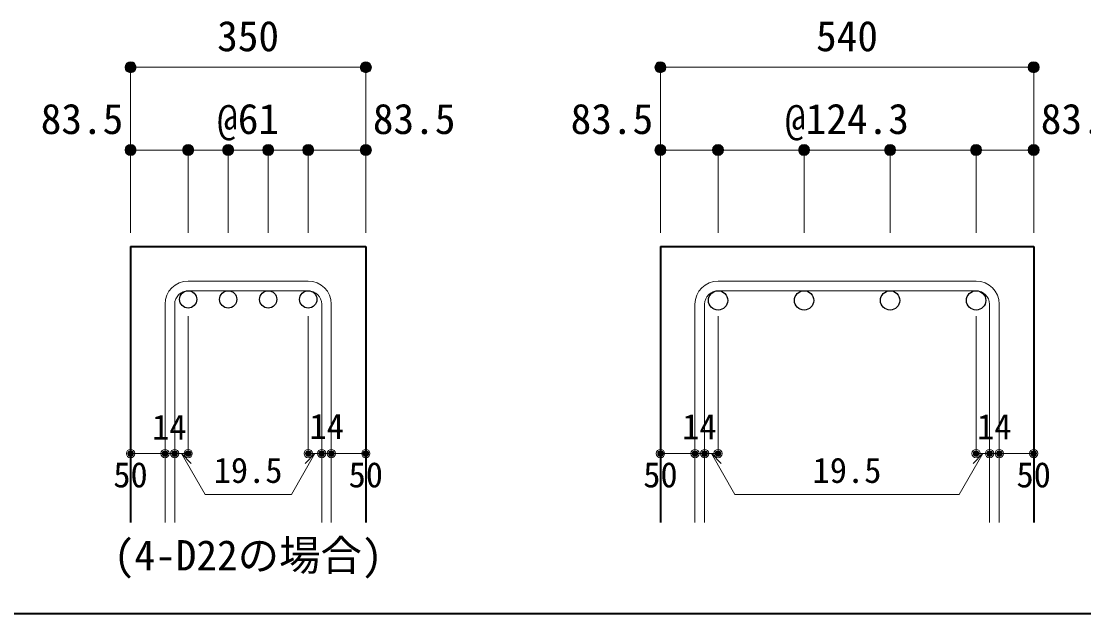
# Model space of a CAD drawing. Units: millimetres at full size, sheet at 1:20; details may follow other scales. Extents: x -3982 to 3969, y -2797 to 2801.
# Drawn here: x -719 to 821, y 2 to 861 of the extents above; entities that cross this region are included whole.
import ezdxf
from ezdxf.enums import TextEntityAlignment as Align

# ---------------------------------------------------------------- set-up
doc = ezdxf.new("R2010")
doc.units = ezdxf.units.MM
doc.header["$LTSCALE"] = 20
doc.header["$PDMODE"] = 32
doc.header["$PDSIZE"] = 12
for name, color, linetype, lineweight in [('6-1_躯体線', 2, 'Continuous', 35), ('6-5_梁主筋', 7, 'Continuous', 18), ('6-6_S.T.P.', 7, 'Continuous', 18), ('6-7_文字', 7, 'Continuous', 18), ('6-D_寸法', 4, 'Continuous', 9), ('F-0_枠', 6, 'Continuous', 40)]:
    doc.layers.add(name, color=color, linetype=linetype, lineweight=lineweight)
doc.styles.add('ＭＳ ゴシック', font='')
doc.styles.get('ＭＳ ゴシック').set_extended_font_data('MS Gothic')

msp = doc.modelspace()

# ---------------------------------------------------------------- linework, layer by layer
at = {"layer": '6-1_躯体線'}
for p, q in [((-560.23, 534.12), (-560.23, 134.12)), ((-560.23, 534.12), (-219.23, 534.12)), ((-219.23, 534.12), (-219.23, 134.12)), ((207.79, 534.12), (207.79, 134.12)), ((207.79, 534.12), (748.79, 534.12)), ((748.79, 534.12), (748.79, 134.12))]:
    msp.add_line(p, q, dxfattribs=at)
at = {"layer": '6-5_梁主筋', "color": 3, "lineweight": 25}
for centre, radius in [((-476.73, 457.62), 12.5), ((-418.73, 457.62), 12.5), ((-360.73, 457.62), 12.5), ((-302.73, 457.62), 12.5), ((291.29, 456.12), 14), ((415.96, 456.12), 14), ((540.62, 456.12), 14), ((665.29, 456.12), 14)]:
    msp.add_circle(centre, radius, dxfattribs=at)
at = {"layer": '6-6_S.T.P.'}
for p, q in [((-302.73, 484.12), (-476.73, 484.12)), ((665.29, 484.12), (291.29, 484.12)), ((-302.73, 470.12), (-476.73, 470.12)), ((665.29, 470.12), (291.29, 470.12)), ((-510.23, 450.62), (-510.23, 134.12)), ((-496.23, 450.62), (-496.23, 134.12)), ((-283.23, 450.62), (-283.23, 134.12)), ((-269.23, 450.62), (-269.23, 134.12)), ((257.79, 450.62), (257.79, 134.12)), ((271.79, 450.62), (271.79, 134.12)), ((684.79, 450.62), (684.79, 134.12)), ((698.79, 450.62), (698.79, 134.12))]:
    msp.add_line(p, q, dxfattribs=at)
for centre, radius, start, end in [((-476.73, 450.62), 33.5, 90, 180), ((-302.73, 450.62), 33.5, 0, 90), ((291.29, 450.62), 33.5, 90, 180), ((665.29, 450.62), 33.5, 0, 90), ((-476.73, 450.62), 19.5, 90, 180), ((-302.73, 450.62), 19.5, 0, 90), ((291.29, 450.62), 19.5, 90, 180), ((665.29, 450.62), 19.5, 0, 90)]:
    msp.add_arc(centre, radius, start, end, dxfattribs=at)
at = {"layer": '6-D_寸法'}
for p, q in [((-560.23, 794.12), (-560.23, 674.12)), ((-560.23, 794.12), (-219.23, 794.12)), ((-219.23, 794.12), (-219.23, 674.12)), ((207.79, 794.12), (207.79, 674.12)), ((207.79, 794.12), (748.79, 794.12)), ((748.79, 794.12), (748.79, 674.12)), ((-560.23, 674.12), (-476.73, 674.12)), ((-560.23, 674.12), (-560.23, 554.12)), ((-476.73, 674.12), (-476.73, 554.12)), ((-476.73, 674.12), (-418.73, 674.12)), ((-418.73, 674.12), (-418.73, 554.12)), ((-418.73, 674.12), (-360.73, 674.12)), ((-360.73, 674.12), (-360.73, 554.12)), ((-360.73, 674.12), (-302.73, 674.12)), ((-302.73, 674.12), (-302.73, 554.12)), ((-302.73, 674.12), (-219.23, 674.12)), ((-219.23, 674.12), (-219.23, 554.12)), ((207.79, 674.12), (291.29, 674.12)), ((207.79, 674.12), (207.79, 554.12)), ((291.29, 674.12), (291.29, 554.12)), ((291.29, 674.12), (415.96, 674.12)), ((415.96, 674.12), (415.96, 554.12)), ((415.96, 674.12), (540.62, 674.12)), ((540.62, 674.12), (540.62, 554.12)), ((540.62, 674.12), (665.29, 674.12)), ((665.29, 674.12), (665.29, 554.12)), ((665.29, 674.12), (748.79, 674.12)), ((748.79, 674.12), (748.79, 554.12)), ((-476.73, 234.12), (-476.73, 433.45)), ((-302.73, 234.12), (-302.73, 433.45)), ((291.29, 234.12), (291.29, 433.45)), ((665.29, 234.12), (665.29, 433.45)), ((-560.23, 234.12), (-510.23, 234.12)), ((-510.23, 234.12), (-476.73, 234.12)), ((-486.48, 234.12), (-472.33, 219.98)), ((-486.48, 234.12), (-452.25, 174.85)), ((-292.98, 234.12), (-327.2, 174.85)), ((-292.98, 234.12), (-307.12, 219.98)), ((-302.73, 234.12), (-219.23, 234.12)), ((-283.23, 234.12), (-269.23, 234.12)), ((207.79, 234.12), (257.79, 234.12)), ((257.79, 234.12), (291.29, 234.12)), ((281.54, 234.12), (295.68, 219.98)), ((281.54, 234.12), (315.76, 174.85)), ((675.04, 234.12), (640.82, 174.85)), ((675.04, 234.12), (660.9, 219.98)), ((665.29, 234.12), (748.79, 234.12)), ((684.79, 234.12), (698.79, 234.12)), ((-452.25, 174.85), (-327.2, 174.85)), ((315.76, 174.85), (640.82, 174.85))]:
    msp.add_line(p, q, dxfattribs=at)
for centre, radius in [((-560.23, 794.12), 8), ((-560.23, 794.12), 7.2), ((-219.23, 794.12), 8), ((-219.23, 794.12), 7.2), ((207.79, 794.12), 8), ((207.79, 794.12), 7.2), ((748.79, 794.12), 8), ((748.79, 794.12), 7.2), ((-560.23, 794.12), 6.4), ((-560.23, 794.12), 5.6), ((-560.23, 794.12), 4.8), ((-560.23, 794.12), 4), ((-560.23, 794.12), 3.2), ((-560.23, 794.12), 2.4), ((-560.23, 794.12), 1.6), ((-560.23, 794.12), 0.8), ((-219.23, 794.12), 6.4), ((-219.23, 794.12), 5.6), ((-219.23, 794.12), 4.8), ((-219.23, 794.12), 4), ((-219.23, 794.12), 3.2), ((-219.23, 794.12), 2.4), ((-219.23, 794.12), 1.6), ((-219.23, 794.12), 0.8), ((207.79, 794.12), 6.4), ((207.79, 794.12), 5.6), ((207.79, 794.12), 4.8), ((207.79, 794.12), 4), ((207.79, 794.12), 3.2), ((207.79, 794.12), 2.4), ((207.79, 794.12), 1.6), ((207.79, 794.12), 0.8), ((748.79, 794.12), 6.4), ((748.79, 794.12), 5.6), ((748.79, 794.12), 4.8), ((748.79, 794.12), 4), ((748.79, 794.12), 3.2), ((748.79, 794.12), 2.4), ((748.79, 794.12), 1.6), ((748.79, 794.12), 0.8), ((-560.23, 674.12), 8), ((-560.23, 674.12), 7.2), ((-560.23, 674.12), 6.4), ((-560.23, 674.12), 5.6), ((-560.23, 674.12), 4.8), ((-560.23, 674.12), 4), ((-476.73, 674.12), 8), ((-476.73, 674.12), 7.2), ((-476.73, 674.12), 6.4), ((-476.73, 674.12), 5.6), ((-476.73, 674.12), 4.8), ((-476.73, 674.12), 4), ((-418.73, 674.12), 8), ((-418.73, 674.12), 7.2), ((-418.73, 674.12), 6.4), ((-418.73, 674.12), 5.6), ((-418.73, 674.12), 4.8), ((-418.73, 674.12), 4), ((-360.73, 674.12), 8), ((-360.73, 674.12), 7.2), ((-360.73, 674.12), 6.4), ((-360.73, 674.12), 5.6), ((-360.73, 674.12), 4.8), ((-360.73, 674.12), 4), ((-302.73, 674.12), 8), ((-302.73, 674.12), 7.2), ((-302.73, 674.12), 6.4), ((-302.73, 674.12), 5.6), ((-302.73, 674.12), 4.8), ((-302.73, 674.12), 4), ((-219.23, 674.12), 8), ((-219.23, 674.12), 7.2), ((-219.23, 674.12), 6.4), ((-219.23, 674.12), 5.6), ((-219.23, 674.12), 4.8), ((-219.23, 674.12), 4), ((207.79, 674.12), 8), ((207.79, 674.12), 7.2), ((207.79, 674.12), 6.4), ((207.79, 674.12), 5.6), ((207.79, 674.12), 4.8), ((207.79, 674.12), 4), ((291.29, 674.12), 8), ((291.29, 674.12), 7.2), ((291.29, 674.12), 6.4), ((291.29, 674.12), 5.6), ((291.29, 674.12), 4.8), ((291.29, 674.12), 4), ((415.96, 674.12), 8), ((415.96, 674.12), 7.2), ((415.96, 674.12), 6.4), ((415.96, 674.12), 5.6), ((415.96, 674.12), 4.8), ((415.96, 674.12), 4), ((540.62, 674.12), 8), ((540.62, 674.12), 7.2), ((540.62, 674.12), 6.4), ((540.62, 674.12), 5.6), ((540.62, 674.12), 4.8), ((540.62, 674.12), 4), ((665.29, 674.12), 8), ((665.29, 674.12), 7.2), ((665.29, 674.12), 6.4), ((665.29, 674.12), 5.6), ((665.29, 674.12), 4.8), ((665.29, 674.12), 4), ((748.79, 674.12), 8), ((748.79, 674.12), 7.2), ((748.79, 674.12), 6.4), ((748.79, 674.12), 5.6), ((748.79, 674.12), 4.8), ((748.79, 674.12), 4), ((-560.23, 674.12), 3.2), ((-560.23, 674.12), 2.4), ((-560.23, 674.12), 1.6), ((-560.23, 674.12), 0.8), ((-476.73, 674.12), 3.2), ((-476.73, 674.12), 2.4), ((-476.73, 674.12), 1.6), ((-476.73, 674.12), 0.8), ((-418.73, 674.12), 3.2), ((-418.73, 674.12), 2.4), ((-418.73, 674.12), 1.6), ((-418.73, 674.12), 0.8), ((-360.73, 674.12), 3.2), ((-360.73, 674.12), 2.4), ((-360.73, 674.12), 1.6), ((-360.73, 674.12), 0.8), ((-302.73, 674.12), 3.2), ((-302.73, 674.12), 2.4), ((-302.73, 674.12), 1.6), ((-302.73, 674.12), 0.8), ((-219.23, 674.12), 3.2), ((-219.23, 674.12), 2.4), ((-219.23, 674.12), 1.6), ((-219.23, 674.12), 0.8), ((207.79, 674.12), 3.2), ((207.79, 674.12), 2.4), ((207.79, 674.12), 1.6), ((207.79, 674.12), 0.8), ((291.29, 674.12), 3.2), ((291.29, 674.12), 2.4), ((291.29, 674.12), 1.6), ((291.29, 674.12), 0.8), ((415.96, 674.12), 3.2), ((415.96, 674.12), 2.4), ((415.96, 674.12), 1.6), ((415.96, 674.12), 0.8), ((540.62, 674.12), 3.2), ((540.62, 674.12), 2.4), ((540.62, 674.12), 1.6), ((540.62, 674.12), 0.8), ((665.29, 674.12), 3.2), ((665.29, 674.12), 2.4), ((665.29, 674.12), 1.6), ((665.29, 674.12), 0.8), ((748.79, 674.12), 3.2), ((748.79, 674.12), 2.4), ((748.79, 674.12), 1.6), ((748.79, 674.12), 0.8), ((-560.23, 234.12), 4), ((-560.23, 234.12), 3.6), ((-560.23, 234.12), 3.2), ((-560.23, 234.12), 2.8), ((-560.23, 234.12), 2.4), ((-560.23, 234.12), 2), ((-560.23, 234.12), 1.6), ((-560.23, 234.12), 1.2), ((-560.23, 234.12), 0.8), ((-560.23, 234.12), 0.4), ((-510.23, 234.12), 4), ((-510.23, 234.12), 3.6), ((-510.23, 234.12), 3.2), ((-510.23, 234.12), 2.8), ((-510.23, 234.12), 2.4), ((-510.23, 234.12), 2), ((-510.23, 234.12), 1.6), ((-510.23, 234.12), 1.2), ((-510.23, 234.12), 0.8), ((-510.23, 234.12), 0.4), ((-496.23, 234.12), 4), ((-496.23, 234.12), 3.6), ((-496.23, 234.12), 3.2), ((-496.23, 234.12), 2.8), ((-496.23, 234.12), 2.4), ((-496.23, 234.12), 2), ((-496.23, 234.12), 1.6), ((-496.23, 234.12), 1.2), ((-496.23, 234.12), 0.8), ((-496.23, 234.12), 0.4), ((-476.73, 234.12), 4), ((-476.73, 234.12), 3.6), ((-476.73, 234.12), 3.2), ((-476.73, 234.12), 2.8), ((-476.73, 234.12), 2.4), ((-476.73, 234.12), 2), ((-476.73, 234.12), 1.6), ((-476.73, 234.12), 1.2), ((-476.73, 234.12), 0.8), ((-476.73, 234.12), 0.4), ((-302.73, 234.12), 4), ((-302.73, 234.12), 3.6), ((-302.73, 234.12), 3.2), ((-302.73, 234.12), 2.8), ((-302.73, 234.12), 2.4), ((-302.73, 234.12), 2), ((-302.73, 234.12), 1.6), ((-302.73, 234.12), 1.2), ((-302.73, 234.12), 0.8), ((-302.73, 234.12), 0.4), ((-283.23, 234.12), 4), ((-283.23, 234.12), 3.6), ((-283.23, 234.12), 3.2), ((-283.23, 234.12), 2.8), ((-283.23, 234.12), 2.4), ((-283.23, 234.12), 2), ((-283.23, 234.12), 1.6), ((-283.23, 234.12), 1.2), ((-283.23, 234.12), 0.8), ((-283.23, 234.12), 0.4), ((-269.23, 234.12), 4), ((-269.23, 234.12), 3.6), ((-269.23, 234.12), 3.2), ((-269.23, 234.12), 2.8), ((-269.23, 234.12), 2.4), ((-269.23, 234.12), 2), ((-269.23, 234.12), 1.6), ((-269.23, 234.12), 1.2), ((-269.23, 234.12), 0.8), ((-269.23, 234.12), 0.4), ((-219.23, 234.12), 4), ((-219.23, 234.12), 3.6), ((-219.23, 234.12), 3.2), ((-219.23, 234.12), 2.8), ((-219.23, 234.12), 2.4), ((-219.23, 234.12), 2), ((-219.23, 234.12), 1.6), ((-219.23, 234.12), 1.2), ((-219.23, 234.12), 0.8), ((-219.23, 234.12), 0.4), ((207.79, 234.12), 4), ((207.79, 234.12), 3.6), ((207.79, 234.12), 3.2), ((207.79, 234.12), 2.8), ((207.79, 234.12), 2.4), ((207.79, 234.12), 2), ((207.79, 234.12), 1.6), ((207.79, 234.12), 1.2), ((207.79, 234.12), 0.8), ((207.79, 234.12), 0.4), ((257.79, 234.12), 4), ((257.79, 234.12), 3.6), ((257.79, 234.12), 3.2), ((257.79, 234.12), 2.8), ((257.79, 234.12), 2.4), ((257.79, 234.12), 2), ((257.79, 234.12), 1.6), ((257.79, 234.12), 1.2), ((257.79, 234.12), 0.8), ((257.79, 234.12), 0.4), ((271.79, 234.12), 4), ((271.79, 234.12), 3.6), ((271.79, 234.12), 3.2), ((271.79, 234.12), 2.8), ((271.79, 234.12), 2.4), ((271.79, 234.12), 2), ((271.79, 234.12), 1.6), ((271.79, 234.12), 1.2), ((271.79, 234.12), 0.8), ((271.79, 234.12), 0.4), ((291.29, 234.12), 4), ((291.29, 234.12), 3.6), ((291.29, 234.12), 3.2), ((291.29, 234.12), 2.8), ((291.29, 234.12), 2.4), ((291.29, 234.12), 2), ((291.29, 234.12), 1.6), ((291.29, 234.12), 1.2), ((291.29, 234.12), 0.8), ((291.29, 234.12), 0.4), ((665.29, 234.12), 4), ((665.29, 234.12), 3.6), ((665.29, 234.12), 3.2), ((665.29, 234.12), 2.8), ((665.29, 234.12), 2.4), ((665.29, 234.12), 2), ((665.29, 234.12), 1.6), ((665.29, 234.12), 1.2), ((665.29, 234.12), 0.8), ((665.29, 234.12), 0.4), ((684.79, 234.12), 4), ((684.79, 234.12), 3.6), ((684.79, 234.12), 3.2), ((684.79, 234.12), 2.8), ((684.79, 234.12), 2.4), ((684.79, 234.12), 2), ((684.79, 234.12), 1.6), ((684.79, 234.12), 1.2), ((684.79, 234.12), 0.8), ((684.79, 234.12), 0.4), ((698.79, 234.12), 4), ((698.79, 234.12), 3.6), ((698.79, 234.12), 3.2), ((698.79, 234.12), 2.8), ((698.79, 234.12), 2.4), ((698.79, 234.12), 2), ((698.79, 234.12), 1.6), ((698.79, 234.12), 1.2), ((698.79, 234.12), 0.8), ((698.79, 234.12), 0.4), ((748.79, 234.12), 4), ((748.79, 234.12), 3.6), ((748.79, 234.12), 3.2), ((748.79, 234.12), 2.8), ((748.79, 234.12), 2.4), ((748.79, 234.12), 2), ((748.79, 234.12), 1.6), ((748.79, 234.12), 1.2), ((748.79, 234.12), 0.8), ((748.79, 234.12), 0.4)]:
    msp.add_circle(centre, radius, dxfattribs=at)
at = {"layer": '6-D_寸法', "color": 7}
for p in [(-560.23, 794.12), (-219.23, 794.12), (207.79, 794.12), (748.79, 794.12), (-560.23, 674.12), (-476.73, 674.12), (-418.73, 674.12), (-360.73, 674.12), (-302.73, 674.12), (-219.23, 674.12), (207.79, 674.12), (291.29, 674.12), (415.96, 674.12), (540.62, 674.12), (665.29, 674.12), (748.79, 674.12), (-560.23, 234.12), (-510.23, 234.12), (-496.23, 234.12), (-476.73, 234.12), (-302.73, 234.12), (-283.23, 234.12), (-269.23, 234.12), (-219.23, 234.12), (207.79, 234.12), (257.79, 234.12), (271.79, 234.12), (291.29, 234.12), (665.29, 234.12), (684.79, 234.12), (698.79, 234.12), (748.79, 234.12)]:
    msp.add_point(p, dxfattribs=at)
at = {"layer": 'F-0_枠', "color": 2, "lineweight": 35}
msp.add_line((2482.4, 1.97), (-3981.92, 1.97), dxfattribs=at)

# ---------------------------------------------------------------- texts
at = {"layer": '6-7_文字', "style": 'ＭＳ ゴシック'}
msp.add_text('(4-D22の場合)', height=43.99, dxfattribs=at).set_placement((-584.51, 51.48), align=Align.BOTTOM_LEFT)
at = {"layer": '6-D_寸法', "style": 'ＭＳ ゴシック'}
for s, height, p in [('350', 43.99, (-434.73, 804.12)), ('540', 43.99, (433.29, 804.12)), ('83.5', 43.99, (-690.41, 684.12)), ('@61', 43.99, (-434.73, 684.12)), ('83.5', 43.99, (-209.04, 684.12)), ('83.5', 43.99, (77.61, 684.12)), ('@124.3', 43.99, (388.29, 684.12)), ('83.5', 43.99, (758.98, 684.12)), ('14', 36.66, (-529.06, 243.16)), ('14', 36.66, (-300.9, 244.17)), ('14', 36.66, (239.33, 243.95)), ('14', 36.66, (666.67, 243.89)), ('50', 36.66, (-585.23, 174.12)), ('19.5', 36.66, (-439.73, 180.65)), ('50', 36.66, (-244.23, 174.12)), ('50', 36.66, (182.79, 174.12)), ('19.5', 36.66, (428.29, 180.65)), ('50', 36.66, (723.79, 174.12))]:
    msp.add_text(s, height=height, dxfattribs=at).set_placement(p, align=Align.BOTTOM_LEFT)

doc.saveas('drawing.dxf')
